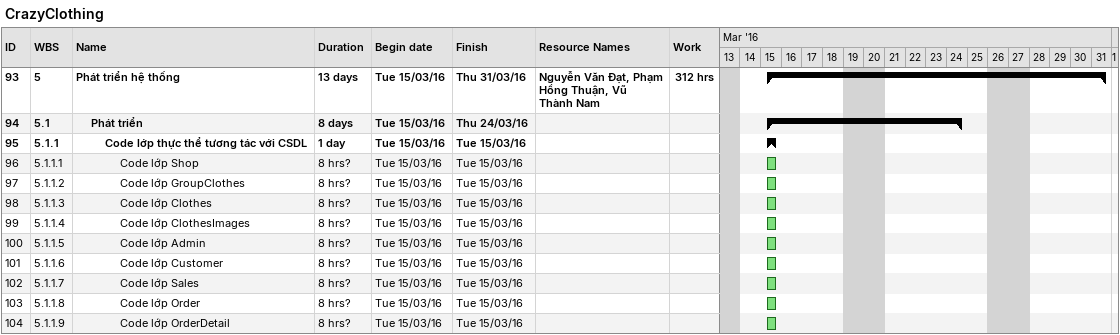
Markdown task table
CrazyClothing

| ID | WBS | Task | Duration | Start | Finish | Resources | Work (h) |
|---|---|---|---|---|---|---|---|
| 93 | 5 | **Phát triển hệ thống** | 13d | 2016-03-15 | 2016-03-31 | Nguyễn Văn Đạt, Phạm Hồng Thuận, Vũ Thành Nam | 312 |
| 94 | 5.1 | **Phát triển** | 8d | 2016-03-15 | 2016-03-24 |  |  |
| 95 | 5.1.1 | **Code lớp thực thể tương tác với CSDL** | 1d | 2016-03-15 | 2016-03-15 |  |  |
| 96 | 5.1.1.1 | Code lớp Shop | 8h? | 2016-03-15 | 2016-03-15 |  |  |
| 97 | 5.1.1.2 | Code lớp GroupClothes | 8h? | 2016-03-15 | 2016-03-15 |  |  |
| 98 | 5.1.1.3 | Code lớp Clothes | 8h? | 2016-03-15 | 2016-03-15 |  |  |
| 99 | 5.1.1.4 | Code lớp ClothesImages | 8h? | 2016-03-15 | 2016-03-15 |  |  |
| 100 | 5.1.1.5 | Code lớp Admin | 8h? | 2016-03-15 | 2016-03-15 |  |  |
| 101 | 5.1.1.6 | Code lớp Customer | 8h? | 2016-03-15 | 2016-03-15 |  |  |
| 102 | 5.1.1.7 | Code lớp Sales | 8h? | 2016-03-15 | 2016-03-15 |  |  |
| 103 | 5.1.1.8 | Code lớp Order | 8h? | 2016-03-15 | 2016-03-15 |  |  |
| 104 | 5.1.1.9 | Code lớp OrderDetail | 8h? | 2016-03-15 | 2016-03-15 |  |  |
